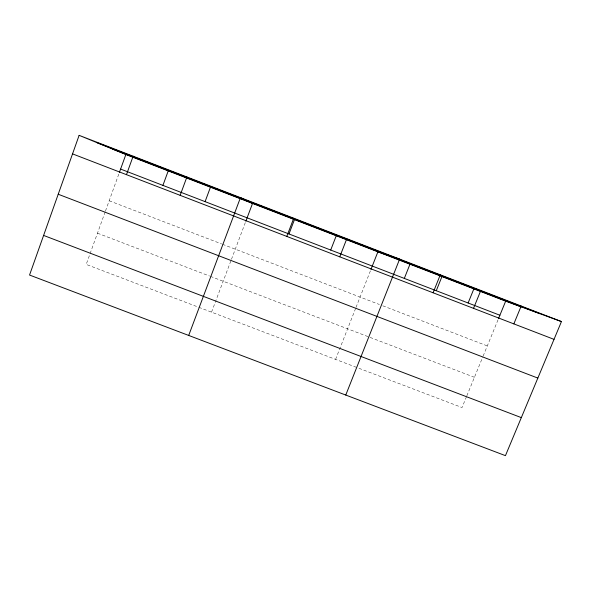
<?xml version="1.0" encoding="UTF-8"?>
<svg xmlns="http://www.w3.org/2000/svg" width="591" height="591" viewBox="0 0 591 591"><rect width="100%" height="100%" fill="white"/><g stroke="black" fill="none" stroke-linecap="round" stroke-linejoin="round"><path stroke-width="0.44" stroke-dasharray="2.96 2.22" d="M105.168 211.859L86.205 264.421L197.941 306.973M105.479 211.002L119.064 173.355M211.534 312.151L231.147 260.151M231.465 259.301L245.834 221.211M335.57 359.387L355.701 308.229M356.033 307.372L370.638 270.257M466.506 396.627L462.022 407.546L357.873 367.883M466.853 395.785L482.788 356.942M483.135 356.092L498.154 319.502M198.79 307.298L357.016 367.558M97.471 233.179L209.554 276.034M210.411 276.359L474.433 377.302M109.172 200.77L221.61 243.928M222.46 244.253L379.415 304.498M382.776 305.791L487.309 345.92"/><path stroke-width="0.89" d="M79.12 135.346L29.55 275.044L505.445 455.654L561.45 321.57L79.12 135.346L125.853 154.532L505.674 301.159L561.45 321.57M119.367 172.498L125.853 154.532M126.467 174.663L133.145 156.201M162.924 185.382L168.228 170.895M180.144 195.34L186.919 176.968M205.092 201.634L210.455 187.192M188.699 335.444L240.456 197.638L252.534 203.437L245.834 221.211M286.79 236.422L293.757 218.212M288.984 233.962L294.466 219.623M330.709 250.037L336.249 235.757M339.759 256.826L346.814 238.698M370.971 269.415L377.893 251.832L399.642 259.094L345.765 395.054M404.325 278.405L409.969 264.214M433.077 292.774L440.302 274.793M436.269 290.713L441.957 276.558M468.124 302.991L473.856 288.881M473.531 308.354L480.823 290.44M498.501 318.645L505.674 301.159M513.845 323.883L521.203 306.027M43.608 235.432L521.336 417.623M58.221 194.24L537.847 378.085M97.131 142.741L540.011 313.725M112.815 149.183L521.284 306.869M120.608 169.078L499.897 315.239M72.545 153.889L554.018 339.36"/></g></svg>
